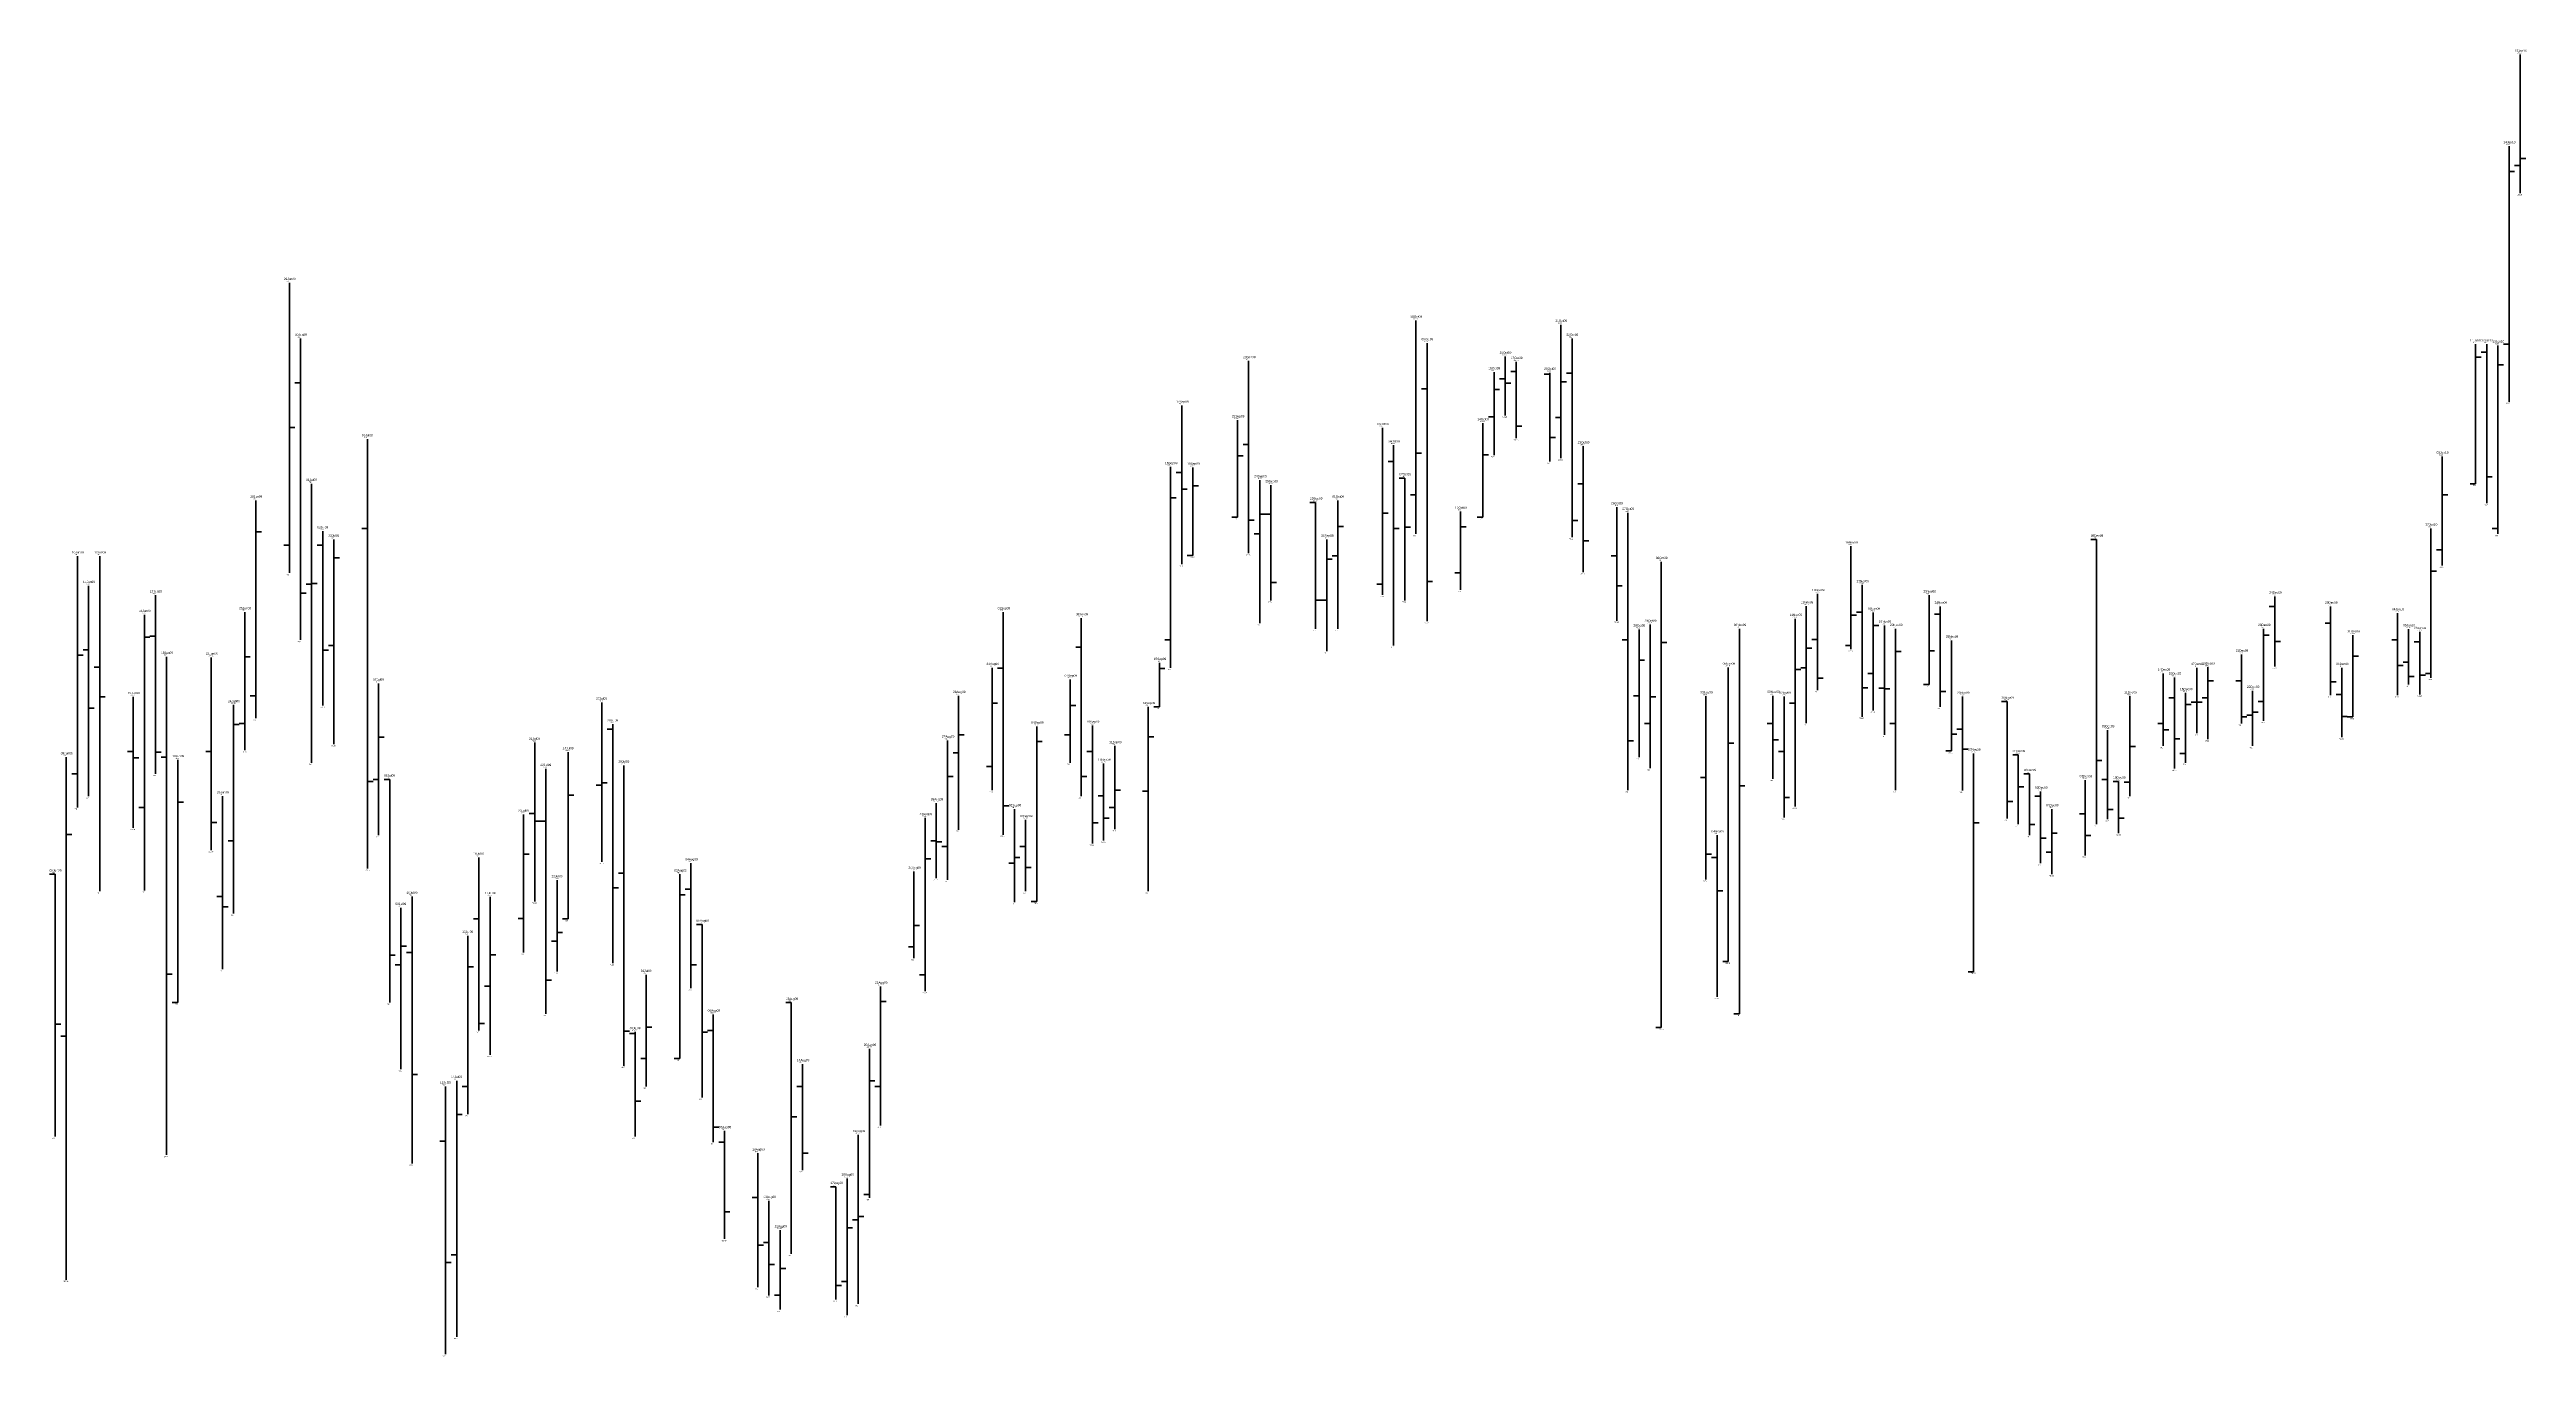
# Model space of a CAD drawing. Header units: inches. Extents: x 0 to 30000, y -20 to 2443.
# Drawn here: x 12798.5 to 13020.6, y 320.8 to 437.9 of the extents above; entities that cross this region are included whole.
import ezdxf

# ---------------------------------------------------------------- set-up
doc = ezdxf.new("R2010")
doc.units = ezdxf.units.IN
doc.header["$MEASUREMENT"] = 0
for name, color, linetype in [('DATE', 7, 'Continuous'), ('Graph', 7, 'Continuous'), ('Rate', 7, 'Continuous')]:
    doc.layers.add(name, color=color, linetype=linetype)
doc.styles.get("Standard").update_dxf_attribs({"font": 'arial.ttf'})

msp = doc.modelspace()

# ---------------------------------------------------------------- linework, layer by layer
at = {"layer": 'Graph', "color": 3, "lineweight": 35}
for p, q in [((13020, 437.45), (13020, 425.025)), ((13019, 429.25), (13019, 406.35)), ((13019, 426.975), (13019.5, 426.975)), ((13020, 427.5), (13019.5, 427.5)), ((13020, 428.15), (13020.5, 428.15)), ((12820, 417), (12820, 391)), ((12921, 413.625), (12921, 394.5)), ((12934, 413.25), (12934, 401.275)), ((13016, 411.5), (13016, 399)), ((13018, 411.4), (13018, 394.5)), ((13019, 411.5), (13018.5, 411.5)), ((12928, 409), (12928, 401.55)), ((13016, 410.325), (13016.5, 410.325)), ((13018, 409.65), (13018.5, 409.65)), ((12928, 407.45), (12928.5, 407.45)), ((12934, 408.125), (12934.5, 408.125)), ((12905, 404.7), (12905, 396)), ((12927, 404.425), (12927, 396)), ((12928, 405), (12927.5, 405)), ((12934, 404.925), (12933.5, 404.925)), ((12820, 404.05), (12820.5, 404.05)), ((12918, 404), (12918, 389.05)), ((12899, 400.5), (12899, 382.5)), ((12901, 400.45), (12901, 392.575)), ((12905, 401.5), (12905.5, 401.5)), ((12921, 401.725), (12921.5, 401.725)), ((12927, 401.575), (12927.5, 401.575)), ((13013, 401.45), (13013, 391.675)), ((12817, 397.5), (12817, 378)), ((12822, 399), (12822, 374)), ((12899, 397.725), (12899.5, 397.725)), ((12901, 398.8), (12901.5, 398.8)), ((12907, 399.325), (12907, 386.5)), ((12914, 397.5), (12914, 386)), ((12921, 398), (12920.5, 398)), ((13013, 398), (13013.5, 398)), ((13016, 399), (13015.5, 399)), ((12905, 396), (12904.5, 396)), ((12907, 396.275), (12907.5, 396.275)), ((12918, 396.375), (12918.5, 396.375)), ((12925, 396.5), (12925, 389.5)), ((12927, 396), (12926.5, 396)), ((12817, 394.675), (12817.5, 394.675)), ((12820, 393.5), (12819.5, 393.5)), ((12824, 394), (12824, 375.675)), ((12907, 394.5), (12906.5, 394.5)), ((12913, 394), (12913, 384)), ((12914, 395.175), (12914.5, 395.175)), ((12925, 395.15), (12925.5, 395.15)), ((12960, 393.4), (12960, 384.175)), ((13012, 395), (13012, 381.6)), ((13013, 393.075), (13012.5, 393.075)), ((13018, 395), (13017.5, 395)), ((12801, 392.5), (12801, 370)), ((12824, 392.35), (12824.5, 392.35)), ((12901, 392.575), (12900.5, 392.575)), ((12913, 392.225), (12913.5, 392.225)), ((12914, 392.55), (12913.5, 392.55)), ((12925, 391), (12924.5, 391)), ((12943, 392), (12943, 350.275)), ((13012, 391.15), (13012.5, 391.15)), ((12822, 390), (12821.5, 390)), ((12822, 390.05), (12822.5, 390.05)), ((12918, 390), (12917.5, 390)), ((12967, 389), (12967, 381)), ((12807, 387.25), (12807, 362.55)), ((12816, 387.5), (12816, 375.125)), ((12913, 388.575), (12912.5, 388.575)), ((12955, 386.9), (12955, 370.075)), ((12956, 388.025), (12956, 377.55)), ((12960, 387.225), (12960.5, 387.225)), ((12962, 387.45), (12962, 378.675)), ((12807, 385.25), (12807.5, 385.25)), ((12824, 384.5), (12823.5, 384.5)), ((12899, 385), (12898.5, 385)), ((12941, 385.95), (12941, 374.5)), ((12942, 386.375), (12942, 373.5)), ((12943, 384.775), (12943.5, 384.775)), ((12950, 386), (12950, 351.5)), ((12956, 384.275), (12956.5, 384.275)), ((12960, 384.5), (12959.5, 384.5)), ((12962, 386.3), (12962.5, 386.3)), ((12964, 386), (12964, 371.55)), ((12969, 384.95), (12969, 375.05)), ((12997, 386), (12997, 377.75)), ((12997, 385.425), (12997.5, 385.425)), ((13005, 385.425), (13005, 378.1)), ((12801, 383.65), (12801.5, 383.65)), ((12816, 383.475), (12816.5, 383.475)), ((12883, 382.5), (12883, 371.55)), ((12898, 382.95), (12898, 379)), ((12898, 382.45), (12898.5, 382.45)), ((12941, 383.2), (12941.5, 383.2)), ((12949, 382.525), (12949, 356.175)), ((12955, 382.35), (12955.5, 382.35)), ((12956, 382.5), (12955.5, 382.5)), ((12962, 382), (12961.5, 382)), ((12964, 383.975), (12964.5, 383.975)), ((12967, 384.025), (12967.5, 384.025)), ((12991, 382.5), (12991, 376.65)), ((12992, 382.55), (12992, 376.1)), ((13005, 383.55), (13005.5, 383.55)), ((13012, 382), (13011.5, 382)), ((12817, 380), (12816.5, 380)), ((12828, 381.1), (12828, 367.5)), ((12880, 380), (12880, 368)), ((12890, 381.45), (12890, 374)), ((12941, 380), (12940.5, 380)), ((12942, 379.9), (12942.5, 379.9)), ((12967, 381), (12966.5, 381)), ((12985, 379.95), (12985, 371)), ((12990, 380.25), (12990, 374)), ((12992, 379.825), (12991.5, 379.825)), ((12992, 381.35), (12992.5, 381.35)), ((12996, 380.45), (12996, 375.5)), ((12815, 379.175), (12815, 360.5)), ((12816, 377.525), (12815.5, 377.525)), ((12848, 379.4), (12848, 365.125)), ((12883, 379.35), (12883.5, 379.35)), ((12890, 379.125), (12890.5, 379.125)), ((12897, 379), (12897, 362.5)), ((12898, 379), (12897.5, 379)), ((12955, 379.325), (12954.5, 379.325)), ((12990, 379.225), (12990.5, 379.225)), ((12991, 379.425), (12990.5, 379.425)), ((12991, 379.425), (12991.5, 379.425)), ((12996, 378.25), (12995.5, 378.25)), ((12996, 378.525), (12996.5, 378.525)), ((12997, 379.5), (12996.5, 379.5)), ((13005, 378.1), (13004.5, 378.1)), ((12815, 377.425), (12815.5, 377.425)), ((12828, 376.3), (12828.5, 376.3)), ((12879, 376), (12879, 363.5)), ((12880, 376.5), (12880.5, 376.5)), ((12887, 377.25), (12887, 361.55)), ((12887, 375.9), (12887.5, 375.9)), ((12890, 376.5), (12889.5, 376.5)), ((12894, 375.5), (12894, 368.05)), ((12897, 376.325), (12897.5, 376.325)), ((12942, 377.5), (12941.5, 377.5)), ((12949, 375.75), (12949.5, 375.75)), ((12964, 377.5), (12963.5, 377.5)), ((12969, 376.55), (12969.5, 376.55)), ((12985, 375.45), (12985.5, 375.45)), ((12800, 374.5), (12800, 327.675)), ((12810, 374.25), (12810, 352.5)), ((12845, 374.95), (12845, 360)), ((12880, 374.9), (12879.5, 374.9)), ((12883, 373.675), (12882.5, 373.675)), ((12969, 375.05), (12968.5, 375.05)), ((12971, 374.825), (12971, 355.275)), ((12990, 374.825), (12989.5, 374.825)), ((12801, 373), (12800.5, 373)), ((12828, 372.5), (12827.5, 372.5)), ((12845, 371.1), (12845.5, 371.1)), ((12848, 372), (12847.5, 372)), ((12848, 372.2), (12848.5, 372.2)), ((12879, 372.775), (12879.5, 372.775)), ((12894, 371.55), (12894.5, 371.55)), ((12897, 371.45), (12896.5, 371.45)), ((12950, 371.925), (12950.5, 371.925)), ((12985, 372.25), (12984.5, 372.25)), ((12807, 370), (12806.5, 370)), ((12810, 370.475), (12810.5, 370.475)), ((12841, 369.35), (12841, 357)), ((12877, 369.05), (12877, 353.525)), ((12885, 369.85), (12885, 361.5)), ((12894, 370), (12893.5, 370)), ((12971, 368.625), (12971.5, 368.625)), ((12978, 369.85), (12978, 364.025)), ((12800, 367.575), (12800.5, 367.575)), ((12815, 367), (12814.5, 367)), ((12879, 366.5), (12878.5, 366.5)), ((12978, 367.675), (12978.5, 367.675)), ((12841, 365.8), (12841.5, 365.8)), ((12876, 364.25), (12876, 356.5)), ((12877, 365.375), (12877.5, 365.375)), ((12885, 365), (12884.5, 365)), ((12885, 365.5), (12885.5, 365.5)), ((12978, 365.975), (12977.5, 365.975)), ((12838, 361.975), (12838, 347.825)), ((12844, 363.475), (12844, 355.3)), ((12855, 364), (12855, 347.5)), ((12855, 362.175), (12855.5, 362.175)), ((12830, 361), (12830, 346.55)), ((12841, 360.05), (12840.5, 360.05)), ((12845, 360), (12844.5, 360)), ((12887, 361.55), (12886.5, 361.55)), ((12830, 357.575), (12830.5, 357.575)), ((12836, 358.5), (12836, 342.5)), ((12844, 358), (12843.5, 358)), ((12844, 358.8), (12844.5, 358.8)), ((12876, 359.425), (12876.5, 359.425)), ((12830, 355.9), (12829.5, 355.9)), ((12836, 355.7), (12836.5, 355.7)), ((12838, 356.775), (12838.5, 356.775)), ((12876, 357.5), (12875.5, 357.5)), ((12949, 356.175), (12948.5, 356.175)), ((12838, 353.975), (12837.5, 353.975)), ((12852, 355), (12852, 345)), ((12873, 353.95), (12873, 341.5)), ((12877, 355), (12876.5, 355)), ((12971, 355.275), (12970.5, 355.275)), ((12810, 352.5), (12809.5, 352.5)), ((12873, 352.6), (12873.5, 352.6)), ((12950, 351.5), (12949.5, 351.5)), ((12800, 349.5), (12799.5, 349.5)), ((12852, 350.3), (12852.5, 350.3)), ((12943, 350.275), (12942.5, 350.275)), ((12852, 347.5), (12851.5, 347.5)), ((12855, 347.5), (12854.5, 347.5)), ((12872, 348.375), (12872, 335)), ((12835, 345.5), (12835, 322.55)), ((12836, 345), (12835.5, 345)), ((12872, 345.5), (12872.5, 345.5)), ((12873, 345), (12872.5, 345)), ((12835, 342.475), (12835.5, 342.475)), ((12871, 340.65), (12871, 325.5)), ((12870, 336.75), (12870, 324.5)), ((12871, 333.35), (12871.5, 333.35)), ((12872, 335.3), (12871.5, 335.3)), ((12864, 332.125), (12864, 325)), ((12870, 332.325), (12870.5, 332.325)), ((12871, 333.05), (12870.5, 333.05)), ((12835, 329.9), (12834.5, 329.9)), ((12864, 328.675), (12864.5, 328.675)), ((12870, 327.5), (12869.5, 327.5)), ((12864, 326.3), (12863.5, 326.3))]:
    msp.add_line(p, q, dxfattribs=at)
at = {"layer": 'Graph', "color": 1, "lineweight": 35}
for p, q in [((12821, 412), (12821, 385)), ((12922, 411.6), (12922, 386.675)), ((12935, 412), (12935, 394.2)), ((13017, 411.5), (13017, 397.25)), ((12906, 410), (12906, 392.775)), ((12929, 410.4), (12929, 405.125)), ((12930, 409.05), (12929.5, 409.05)), ((12930, 409.925), (12930, 403.075)), ((12933, 408.825), (12932.5, 408.825)), ((12933, 408.95), (12933, 401)), ((12935, 408.9), (12934.5, 408.9)), ((13017, 410.8), (13016.5, 410.8)), ((12821, 408.05), (12820.5, 408.05)), ((12922, 407.5), (12921.5, 407.5)), ((12929, 408.4), (12928.5, 408.4)), ((12929, 408), (12929.5, 408)), ((12900, 406), (12900, 391.8)), ((12827, 403), (12827, 364.525)), ((12906, 402.5), (12905.5, 402.5)), ((12919, 402.45), (12919, 384.5)), ((12930, 404.15), (12930.5, 404.15)), ((12933, 403.15), (12933.5, 403.15)), ((12936, 402.35), (12936, 391.075)), ((12900, 400), (12899.5, 400)), ((12919, 401), (12918.5, 401)), ((12900, 398.5), (12900.5, 398.5)), ((12908, 398.875), (12908, 388.55)), ((12920, 399.5), (12919.5, 399.5)), ((12920, 399.5), (12920, 388.55)), ((12936, 399), (12935.5, 399)), ((13017, 399.625), (13017.5, 399.625)), ((12906, 395.725), (12906.5, 395.725)), ((12908, 396.275), (12907.5, 396.275)), ((12912, 397.325), (12911.5, 397.325)), ((12912, 397.325), (12912, 386)), ((12935, 395.7), (12935.5, 395.7)), ((12939, 396.9), (12939, 386.725)), ((12940, 396.4), (12940, 371.55)), ((12823, 393.5), (12822.5, 393.5)), ((12823, 394.75), (12823, 379.125)), ((12827, 395), (12826.5, 395)), ((12919, 394.975), (12919.5, 394.975)), ((12920, 395.1), (12920.5, 395.1)), ((12936, 393.875), (12936.5, 393.875)), ((12982, 394), (12981.5, 394)), ((12982, 394), (12982, 368.5)), ((12803, 392.5), (12803, 362.5)), ((12939, 392.55), (12938.5, 392.55)), ((12802, 389.85), (12802, 371)), ((12808, 389), (12808, 373)), ((12821, 389.2), (12821.5, 389.2)), ((12908, 390.15), (12908.5, 390.15)), ((12922, 390.225), (12922.5, 390.225)), ((12939, 389.85), (12939.5, 389.85)), ((12957, 389.125), (12957, 380.5)), ((12961, 389.925), (12961, 378.125)), ((12998, 388.9), (12998, 382.625)), ((12884, 387.5), (12884, 367.55)), ((12891, 386.95), (12891, 371)), ((12912, 388.575), (12912.5, 388.575)), ((12961, 387.5), (12960.5, 387.5)), ((12968, 387.325), (12967.5, 387.325)), ((12968, 388), (12968, 379)), ((12998, 388), (12997.5, 388)), ((13003, 386.5), (13002.5, 386.5)), ((13003, 388), (13003, 380.05)), ((13009, 387.4), (13009, 380.05)), ((12808, 385.325), (12807.5, 385.325)), ((12891, 384.35), (12890.5, 384.35)), ((12940, 385), (12939.5, 385)), ((12957, 385.05), (12956.5, 385.05)), ((12963, 386.3), (12963, 376.5)), ((12998, 384.85), (12998.5, 384.85)), ((13009, 385), (13008.5, 385)), ((13010, 385.975), (13010, 381)), ((13011, 384.825), (13010.5, 384.825)), ((13011, 385.725), (13011, 380.125)), ((12802, 384.125), (12801.5, 384.125)), ((12803, 382.55), (12802.5, 382.55)), ((12809, 383.5), (12809, 338.85)), ((12813, 383.425), (12813, 366.175)), ((12823, 384.075), (12823.5, 384.075)), ((12884, 382.475), (12883.5, 382.475)), ((12988, 382), (12988, 375.5)), ((12995, 383.7), (12995, 377.5)), ((13004, 382.5), (13004, 376.275)), ((13009, 382.7), (13009.5, 382.7)), ((13010, 383), (13009.5, 383)), ((12803, 379.9), (12803.5, 379.9)), ((12806, 379.9), (12806, 368.175)), ((12947, 379.95), (12947, 363.55)), ((12953, 380), (12953, 372.55)), ((12954, 379.925), (12954, 369.1)), ((12957, 381.575), (12957.5, 381.575)), ((12961, 380.7), (12961.5, 380.7)), ((12963, 380.675), (12962.5, 380.675)), ((12963, 380.625), (12963.5, 380.625)), ((12968, 380.375), (12968.5, 380.375)), ((12970, 379.925), (12970, 371.5)), ((12989, 379.825), (12988.5, 379.825)), ((12989, 381.65), (12989, 373.475)), ((12995, 381.35), (12994.5, 381.35)), ((13003, 381.25), (13003.5, 381.25)), ((13004, 380.1), (13003.5, 380.1)), ((13010, 381.725), (13010.5, 381.725)), ((13011, 381.85), (13011.5, 381.85)), ((12802, 378.875), (12802.5, 378.875)), ((12974, 379.475), (12973.5, 379.475)), ((12974, 379.475), (12974, 369)), ((12995, 378.125), (12995.5, 378.125)), ((13004, 378.15), (13004.5, 378.15)), ((12842, 375.8), (12842, 361.575)), ((12849, 377), (12848.5, 377)), ((12849, 377.45), (12849, 356.05)), ((12892, 377.325), (12892, 366.75)), ((12940, 375.95), (12940.5, 375.95)), ((12953, 377.5), (12952.5, 377.5)), ((12953, 376.05), (12953.5, 376.05)), ((12970, 377), (12969.5, 377)), ((12983, 376.925), (12983, 368.95)), ((12988, 377.5), (12987.5, 377.5)), ((12988, 376.95), (12988.5, 376.95)), ((12989, 376.125), (12989.5, 376.125)), ((12806, 375), (12805.5, 375)), ((12806, 374.425), (12806.5, 374.425)), ((12808, 374.95), (12808.5, 374.95)), ((12809, 374.5), (12808.5, 374.5)), ((12813, 375), (12812.5, 375)), ((12843, 373.45), (12843, 351.5)), ((12850, 373.75), (12850, 346.85)), ((12892, 375), (12891.5, 375)), ((12893, 373.925), (12893, 367.025)), ((12954, 375), (12953.5, 375)), ((12970, 375.2), (12970.5, 375.2)), ((12975, 374.7), (12974.5, 374.7)), ((12975, 374.7), (12975, 368.5)), ((12982, 374.2), (12982.5, 374.2)), ((12814, 371), (12814, 355.5)), ((12827, 372.325), (12827.5, 372.325)), ((12829, 372.5), (12828.5, 372.5)), ((12829, 372.5), (12829, 352.5)), ((12891, 372.775), (12891.5, 372.775)), ((12893, 371.025), (12892.5, 371.025)), ((12947, 372.675), (12946.5, 372.675)), ((12954, 370.875), (12954.5, 370.875)), ((12975, 371.85), (12975.5, 371.85)), ((12976, 373), (12975.5, 373)), ((12976, 373), (12976, 367.5)), ((12977, 371), (12976.5, 371)), ((12977, 371.425), (12977, 365)), ((12981, 372.45), (12981, 365.7)), ((12983, 372.5), (12982.5, 372.5)), ((12984, 372.325), (12983.5, 372.325)), ((12984, 372.325), (12984, 367.675)), ((12813, 368.65), (12813.5, 368.65)), ((12842, 369.45), (12841.5, 369.45)), ((12842, 368.775), (12842.5, 368.775)), ((12843, 368.775), (12842.5, 368.775)), ((12878, 370.375), (12878, 363.65)), ((12884, 370.125), (12884.5, 370.125)), ((12886, 368.875), (12886, 362.5)), ((12893, 369.025), (12893.5, 369.025)), ((12974, 370.525), (12974.5, 370.525)), ((12981, 369.425), (12980.5, 369.425)), ((12983, 369.8), (12983.5, 369.8)), ((12984, 369.025), (12984.5, 369.025)), ((12878, 367), (12877.5, 367)), ((12878, 366.9), (12878.5, 366.9)), ((12886, 366.5), (12885.5, 366.5)), ((12892, 368.6), (12892.5, 368.6)), ((12948, 367.5), (12948, 353.025)), ((12976, 368.475), (12976.5, 368.475)), ((12977, 367.25), (12977.5, 367.25)), ((12981, 367.475), (12981.5, 367.475)), ((12837, 365.5), (12837, 350)), ((12856, 365), (12856, 353.8)), ((12886, 364.625), (12886.5, 364.625)), ((12947, 365.8), (12947.5, 365.8)), ((12948, 365.5), (12947.5, 365.5)), ((12799, 364), (12798.5, 364)), ((12799, 364), (12799, 340.5)), ((12814, 362), (12813.5, 362)), ((12831, 362), (12831, 338.1)), ((12849, 362.8), (12849.5, 362.8)), ((12850, 364.1), (12849.5, 364.1)), ((12856, 362.675), (12855.5, 362.675)), ((12948, 362.525), (12948.5, 362.525)), ((12814, 361.1), (12814.5, 361.1)), ((12837, 360), (12836.5, 360)), ((12857, 359.5), (12856.5, 359.5)), ((12857, 359.5), (12857, 344)), ((12829, 356.75), (12829.5, 356.75)), ((12831, 357), (12830.5, 357)), ((12856, 355.9), (12856.5, 355.9)), ((12809, 355.05), (12809.5, 355.05)), ((12843, 354.525), (12843.5, 354.525)), ((12858, 351.45), (12858, 340)), ((12865, 352.5), (12864.5, 352.5)), ((12865, 352.5), (12865, 330)), ((12799, 350.575), (12799.5, 350.575)), ((12837, 350.625), (12837.5, 350.625)), ((12850, 349.95), (12850.5, 349.95)), ((12851, 349.725), (12850.5, 349.725)), ((12851, 349.875), (12851, 340.5)), ((12857, 349.85), (12857.5, 349.85)), ((12858, 350), (12857.5, 350)), ((12866, 347), (12866, 337.5)), ((12831, 346.05), (12831.5, 346.05)), ((12834, 345), (12834, 321)), ((12866, 345), (12865.5, 345)), ((12851, 343.675), (12851.5, 343.675)), ((12865, 342.275), (12865.5, 342.275)), ((12834, 340.075), (12833.5, 340.075)), ((12858, 341.35), (12858.5, 341.35)), ((12859, 340), (12858.5, 340)), ((12859, 341), (12859, 331.325)), ((12862, 339), (12862, 327)), ((12866, 339.025), (12866.5, 339.025)), ((12869, 336), (12868.5, 336)), ((12869, 336), (12869, 325.9)), ((12859, 333.75), (12859.5, 333.75)), ((12862, 335.05), (12861.5, 335.05)), ((12863, 334.75), (12863, 326.25)), ((12863, 331), (12862.5, 331)), ((12834, 329.225), (12834.5, 329.225)), ((12862, 330.775), (12862.5, 330.775)), ((12863, 329.025), (12863.5, 329.025)), ((12869, 327.15), (12869.5, 327.15))]:
    msp.add_line(p, q, dxfattribs=at)

# ---------------------------------------------------------------- texts
at = {"layer": 'DATE'}
for s, p in [('15Jan10', (13019.5, 437.7)), ('14Jan10', (13018.5, 429.5)), ('29Jun09', (12819.5, 417.25)), ('08Oct09', (12920.5, 413.875)), ('21Oct09', (12933.5, 413.5)), ('30Jun09', (12820.5, 412.25)), ('09Oct09', (12921.5, 411.85)), ('16Oct09', (12928.5, 410.65)), ('22Oct09', (12934.5, 412.25)), ('11Jan10', (13015.5, 411.75)), ('12Jan10', (13016.5, 411.75)), ('13Jan10', (13017.5, 411.65)), ('23Sep09', (12905.5, 410.25)), ('15Oct09', (12927.5, 409.25)), ('17Oct09', (12929.5, 410.175)), ('20Oct09', (12932.5, 409.2)), ('17Sep09', (12899.5, 406.25)), ('22Sep09', (12904.5, 404.95)), ('05Oct09', (12917.5, 404.25)), ('14Oct09', (12926.5, 404.675)), ('06Jul09', (12826.5, 403.25)), ('06Oct09', (12918.5, 402.7)), ('23Oct09', (12935.5, 402.6)), ('16Sep09', (12898.5, 400.75)), ('18Sep09', (12900.5, 400.7)), ('24Sep09', (12906.5, 399.575)), ('07Oct09', (12919.5, 399.75)), ('08Jan10', (13012.5, 401.7)), ('26Jun09', (12816.5, 397.75)), ('01Jul09', (12821.5, 399.25)), ('25Sep09', (12907.5, 399.125)), ('29Sep09', (12911.5, 397.575)), ('01Oct09', (12913.5, 397.75)), ('12Oct09', (12924.5, 396.75)), ('26Oct09', (12938.5, 397.15)), ('27Oct09', (12939.5, 396.65)), ('07Jan10', (13011.5, 395.25)), ('02Jul09', (12822.5, 395)), ('03Jul09', (12823.5, 394.25)), ('30Sep09', (12912.5, 394.25)), ('16Nov09', (12959.5, 393.65)), ('08Dec09', (12981.5, 394.25)), ('10Jun09', (12800.5, 392.75)), ('12Jun09', (12802.5, 392.75)), ('30Oct09', (12942.5, 392.25)), ('11Jun09', (12801.5, 390.1)), ('17Jun09', (12807.5, 389.25)), ('13Nov09', (12956.5, 389.375)), ('17Nov09', (12960.5, 390.175)), ('23Nov09', (12966.5, 389.25)), ('24Dec09', (12997.5, 389.15)), ('16Jun09', (12806.5, 387.5)), ('25Jun09', (12815.5, 387.75)), ('01Sep09', (12883.5, 387.75)), ('08Sep09', (12890.5, 387.2)), ('28Oct09', (12940.5, 386.2)), ('29Oct09', (12941.5, 386.625)), ('06Nov09', (12949.5, 386.25)), ('11Nov09', (12954.5, 387.15)), ('12Nov09', (12955.5, 388.275)), ('18Nov09', (12961.5, 387.7)), ('19Nov09', (12962.5, 386.55)), ('20Nov09', (12963.5, 386.25)), ('24Nov09', (12967.5, 388.25)), ('23Dec09', (12996.5, 386.25)), ('29Dec09', (13002.5, 388.25)), ('04Jan10', (13008.5, 387.65)), ('05Jan10', (13009.5, 386.225)), ('25Nov09', (12968.5, 385.2)), ('31Dec09', (13004.5, 385.675)), ('06Jan10', (13010.5, 385.975)), ('18Jun09', (12808.5, 383.75)), ('22Jun09', (12812.5, 383.675)), ('31Aug09', (12882.5, 382.75)), ('15Sep09', (12897.5, 383.2)), ('05Nov09', (12948.5, 382.775)), ('14Dec09', (12987.5, 382.25)), ('15Dec09', (12988.5, 381.9)), ('17Dec09', (12990.5, 382.75)), ('18Dec09', (12991.5, 382.8)), ('21Dec09', (12994.5, 383.95)), ('30Dec09', (13003.5, 382.75)), ('15Jun09', (12805.5, 380.15)), ('07Jul09', (12827.5, 381.35)), ('27Jul09', (12847.5, 379.65)), ('28Aug09', (12879.5, 380.25)), ('07Sep09', (12889.5, 381.7)), ('03Nov09', (12946.5, 380.2)), ('09Nov09', (12952.5, 380.25)), ('10Nov09', (12953.5, 380.175)), ('26Nov09', (12969.5, 380.175)), ('30Nov09', (12973.5, 379.725)), ('11Dec09', (12984.5, 380.2)), ('16Dec09', (12989.5, 380.5)), ('22Dec09', (12995.5, 380.7)), ('24Jun09', (12814.5, 379.425)), ('28Jul09', (12848.5, 377.7)), ('04Sep09', (12886.5, 377.5)), ('09Sep09', (12891.5, 377.575)), ('14Sep09', (12896.5, 379.25)), ('21Jul09', (12841.5, 376.05)), ('24Jul09', (12844.5, 375.2)), ('27Aug09', (12878.5, 376.25)), ('11Sep09', (12893.5, 375.75)), ('09Dec09', (12982.5, 377.175)), ('09Jun09', (12799.5, 374.75)), ('19Jun09', (12809.5, 374.5)), ('22Jul09', (12842.5, 373.7)), ('29Jul09', (12849.5, 374)), ('10Sep09', (12892.5, 374.175)), ('27Nov09', (12970.5, 375.075)), ('01Dec09', (12974.5, 374.95)), ('02Dec09', (12975.5, 373.25)), ('23Jun09', (12813.5, 371.25)), ('08Jul09', (12828.5, 372.75)), ('03Dec09', (12976.5, 371.675)), ('07Dec09', (12980.5, 372.7)), ('10Dec09', (12983.5, 372.575)), ('20Jul09', (12840.5, 369.6)), ('25Aug09', (12876.5, 369.3)), ('26Aug09', (12877.5, 370.625)), ('02Sep09', (12884.5, 370.1)), ('03Sep09', (12885.5, 369.125)), ('04Dec09', (12977.5, 370.1)), ('04Nov09', (12947.5, 367.75)), ('08Jun09', (12798.5, 364.25)), ('16Jul09', (12836.5, 365.75)), ('03Aug09', (12854.5, 364.25)), ('04Aug09', (12855.5, 365.25)), ('24Aug09', (12875.5, 364.5)), ('10Jul09', (12830.5, 362.25)), ('17Jul09', (12837.5, 362.225)), ('23Jul09', (12843.5, 363.725)), ('09Jul09', (12829.5, 361.25)), ('05Aug09', (12856.5, 359.75)), ('15Jul09', (12835.5, 358.75)), ('31Jul09', (12851.5, 355.25)), ('21Aug09', (12872.5, 354.2)), ('06Aug09', (12857.5, 351.7)), ('13Aug09', (12864.5, 352.75)), ('30Jul09', (12850.5, 350.125)), ('20Aug09', (12871.5, 348.625)), ('14Aug09', (12865.5, 347.25)), ('13Jul09', (12833.5, 345.25)), ('14Jul09', (12834.5, 345.75)), ('07Aug09', (12858.5, 341.25)), ('19Aug09', (12870.5, 340.9)), ('10Aug09', (12861.5, 339.25)), ('17Aug09', (12868.5, 336.25)), ('18Aug09', (12869.5, 337)), ('11Aug09', (12862.5, 335)), ('12Aug09', (12863.5, 332.375))]:
    msp.add_text(s, height=0.2, dxfattribs=at).set_placement(p)
at = {"layer": 'Rate'}
for s, p in [('874.9', (13019.75, 437.55)), ('858.5', (13018.75, 429.35)), ('850.05', (13019.75, 424.825)), ('834', (12819.75, 417.1)), ('827.25', (12920.75, 413.725)), ('826.5', (12933.75, 413.35)), ('824', (12820.75, 412.1)), ('823.2', (12921.75, 411.7)), ('824', (12934.75, 412.1)), ('823', (13015.75, 411.6)), ('823', (13016.75, 411.6)), ('822.8', (13017.75, 411.5)), ('820', (12905.75, 410.1)), ('818', (12927.75, 409.1)), ('820.8', (12928.75, 410.5)), ('819.85', (12929.75, 410.025)), ('817.9', (12932.75, 409.05)), ('812', (12899.75, 406.1)), ('809.4', (12904.75, 404.8)), ('808', (12917.75, 404.1)), ('808.85', (12926.75, 404.525)), ('810.25', (12928.75, 404.925)), ('812.7', (13018.75, 406.15)), ('806', (12826.75, 403.1)), ('804.9', (12918.75, 402.55)), ('806.15', (12929.75, 402.875)), ('804.7', (12935.75, 402.45)), ('801', (12898.75, 400.6)), ('800.9', (12900.75, 400.55)), ('803.1', (12927.75, 401.35)), ('802', (12932.75, 400.8)), ('802.55', (12933.75, 401.075)), ('802.9', (13012.75, 401.55)), ('795', (12816.75, 397.6)), ('798', (12821.75, 399.1)), ('798.65', (12906.75, 399.425)), ('797.75', (12907.75, 398.975)), ('794.65', (12911.75, 397.425)), ('795', (12913.75, 397.6)), ('799', (12919.75, 399.6)), ('798', (13015.75, 398.8)), ('792', (12904.75, 395.8)), ('793', (12924.75, 396.6)), ('792', (12926.75, 395.8)), ('793.8', (12938.75, 397)), ('792.8', (12939.75, 396.5)), ('794.5', (13016.75, 397.05)), ('789.5', (12822.75, 394.85)), ('788', (12823.75, 394.1)), ('788', (12912.75, 394.1)), ('789', (12920.75, 394.3)), ('788.4', (12934.75, 394)), ('786.8', (12959.75, 393.5)), ('788', (12981.75, 394.1)), ('790', (13011.75, 395.1)), ('789', (13017.75, 394.3)), ('785', (12800.75, 392.6)), ('785', (12802.75, 392.6)), ('782', (12819.75, 390.8)), ('783.6', (12899.75, 391.6)), ('785.15', (12900.75, 392.375)), ('785.55', (12905.75, 392.575)), ('782.15', (12935.75, 390.875)), ('784', (12942.75, 392.1)), ('783.35', (13012.75, 391.475)), ('779.7', (12801.75, 389.95)), ('778', (12807.75, 389.1)), ('778.1', (12917.75, 388.85)), ('779', (12924.75, 389.3)), ('778.25', (12956.75, 389.225)), ('779.85', (12960.75, 390.025)), ('778', (12966.75, 389.1)), ('777.8', (12997.75, 389)), ('774.5', (12806.75, 387.35)), ('775', (12815.75, 387.6)), ('775', (12883.75, 387.6)), ('773.9', (12890.75, 387.05)), ('773', (12906.75, 386.3)), ('777.1', (12907.75, 388.35)), ('777.1', (12919.75, 388.35)), ('773.35', (12921.75, 386.475)), ('773.45', (12938.75, 386.525)), ('772.75', (12941.75, 386.475)), ('773.8', (12954.75, 387)), ('776.05', (12955.75, 388.125)), ('774.9', (12961.75, 387.55)), ('772.6', (12962.75, 386.4)), ('776', (12967.75, 388.1)), ('776', (13002.75, 388.1)), ('774.8', (13008.75, 387.5)), ('770', (12820.75, 384.8)), ('772', (12911.75, 385.8)), ('772', (12913.75, 385.8)), ('769', (12918.75, 384.3)), ('771.9', (12940.75, 386.05)), ('772', (12949.75, 386.1)), ('772', (12963.75, 386.1)), ('769.9', (12968.75, 385.05)), ('772', (12996.75, 386.1)), ('770.85', (13004.75, 385.525)), ('771.95', (13009.75, 386.075)), ('771.45', (13010.75, 385.825)), ('767', (12808.75, 383.6)), ('766.85', (12812.75, 383.525)), ('765', (12882.75, 382.6)), ('765.9', (12897.75, 383.05)), ('765', (12898.75, 382.3)), ('768', (12912.75, 383.8)), ('765.05', (12948.75, 382.625)), ('768.35', (12959.75, 383.975)), ('764', (12987.75, 382.1)), ('765', (12990.75, 382.6)), ('765.1', (12991.75, 382.65)), ('767.4', (12994.75, 383.8)), ('765.25', (12997.75, 382.425)), ('765', (13003.75, 382.6)), ('759.8', (12805.75, 380)), ('762.2', (12827.75, 381.2)), ('760', (12879.75, 380.1)), ('762.9', (12889.75, 381.55)), ('759.9', (12946.75, 380.05)), ('760', (12952.75, 380.1)), ('759.85', (12953.75, 380.025)), ('761', (12956.75, 380.3)), ('762', (12966.75, 380.8)), ('759.85', (12969.75, 380.025)), ('759.9', (12984.75, 380.05)), ('763.3', (12988.75, 381.75)), ('760.5', (12989.75, 380.35)), ('760.9', (12995.75, 380.55)), ('760.1', (13002.75, 379.85)), ('760.1', (13008.75, 379.85)), ('762', (13009.75, 380.8)), ('760.25', (13010.75, 379.925)), ('763.2', (13011.75, 381.4)), ('758.35', (12814.75, 379.275)), ('756', (12816.75, 377.8)), ('758.25', (12822.75, 378.925)), ('758.8', (12847.75, 379.5)), ('754.9', (12848.75, 377.55)), ('754.65', (12891.75, 377.425)), ('758', (12896.75, 379.1)), ('758', (12897.75, 378.8)), ('756.25', (12960.75, 377.925)), ('757.35', (12961.75, 378.475)), ('758', (12967.75, 378.8)), ('758.95', (12973.75, 379.575)), ('755.5', (12996.75, 377.55)), ('756.2', (13004.75, 377.9)), ('751.35', (12823.75, 375.475)), ('751.6', (12841.75, 375.9)), ('752', (12878.75, 376.1)), ('754.5', (12886.75, 377.35)), ('751', (12893.75, 375.6)), ('755.1', (12955.75, 377.35)), ('753', (12962.75, 376.3)), ('753.85', (12982.75, 377.025)), ('751', (12987.75, 375.3)), ('753.3', (12990.75, 376.45)), ('752.2', (12991.75, 375.9)), ('755', (12994.75, 377.3)), ('751', (12995.75, 375.3)), ('752.55', (13003.75, 376.075)), ('749', (12799.75, 374.6)), ('748.5', (12809.75, 374.35)), ('750.25', (12815.75, 374.925)), ('748', (12821.75, 373.8)), ('746.9', (12842.75, 373.55)), ('749.9', (12844.75, 375.05)), ('747.5', (12849.75, 373.85)), ('748', (12889.75, 373.8)), ('747.85', (12892.75, 374.025)), ('749', (12940.75, 374.3)), ('747', (12941.75, 373.3)), ('750.1', (12968.75, 374.85)), ('749.65', (12970.75, 374.925)), ('749.4', (12974.75, 374.8)), ('746', (12975.75, 373.1)), ('746.95', (12988.75, 373.275)), ('748', (12989.75, 373.8)), ('742', (12801.75, 370.8)), ('746', (12807.75, 372.8)), ('742', (12813.75, 371.1)), ('745', (12828.75, 372.6)), ('743.1', (12882.75, 371.35)), ('742', (12890.75, 370.8)), ('743.1', (12939.75, 371.35)), ('745.1', (12952.75, 372.35)), ('743.1', (12963.75, 371.35)), ('743', (12969.75, 371.3)), ('742.85', (12976.75, 371.525)), ('744.9', (12980.75, 372.55)), ('744.65', (12983.75, 372.425)), ('742', (12984.75, 370.8)), ('740', (12800.75, 369.8)), ('738.7', (12840.75, 369.45)), ('738.1', (12876.75, 369.15)), ('740.75', (12877.75, 370.475)), ('739.7', (12884.75, 369.95)), ('737.75', (12885.75, 368.975)), ('738.2', (12953.75, 368.9)), ('740.15', (12954.75, 369.875)), ('738', (12973.75, 368.8)), ('739.7', (12977.75, 369.95)), ('737.9', (12982.75, 368.75)), ('736.35', (12805.75, 367.975)), ('735', (12827.75, 367.3)), ('736', (12879.75, 367.8)), ('735.1', (12883.75, 367.35)), ('733.5', (12891.75, 366.55)), ('734.05', (12892.75, 366.825)), ('736.1', (12893.75, 367.85)), ('735', (12947.75, 367.6)), ('737', (12974.75, 368.3)), ('735', (12975.75, 367.3)), ('737', (12981.75, 368.3)), ('735.35', (12983.75, 367.475)), ('728', (12798.75, 364.1)), ('732.35', (12812.75, 365.975)), ('729.05', (12826.75, 364.325)), ('731', (12836.75, 365.6)), ('730.25', (12847.75, 364.925)), ('728', (12854.75, 364.1)), ('730', (12855.75, 365.1)), ('728.5', (12875.75, 364.35)), ('730', (12976.75, 364.8)), ('731.4', (12980.75, 365.5)), ('725', (12802.75, 362.3)), ('725.1', (12806.75, 362.35)), ('724', (12830.75, 362.1)), ('723.95', (12837.75, 362.075)), ('726.95', (12843.75, 363.575)), ('727.3', (12877.75, 363.45)), ('727', (12878.75, 363.3)), ('725', (12885.75, 362.3)), ('725', (12896.75, 362.3)), ('727.1', (12946.75, 363.35)), ('728.05', (12977.75, 363.825)), ('721', (12814.75, 360.3)), ('722', (12829.75, 361.1)), ('723.15', (12841.75, 361.375)), ('720', (12844.75, 359.8)), ('723', (12884.75, 361.3)), ('723.1', (12886.75, 361.35)), ('717', (12835.75, 358.6)), ('719', (12856.75, 359.6)), ('711', (12813.75, 355.3)), ('714', (12840.75, 356.8)), ('712.1', (12848.75, 355.85)), ('713', (12875.75, 356.3)), ('712.35', (12948.75, 355.975)), ('710.6', (12843.75, 355.1)), ('710', (12851.75, 355.1)), ('707.6', (12855.75, 353.6)), ('707.9', (12872.75, 354.05)), ('707.05', (12876.75, 353.325)), ('710.55', (12970.75, 355.075)), ('705', (12809.75, 352.3)), ('705', (12828.75, 352.3)), ('703', (12842.75, 351.3)), ('702.9', (12857.75, 351.55)), ('705', (12864.75, 352.6)), ('706.05', (12947.75, 352.825)), ('703', (12949.75, 351.3)), ('700', (12836.75, 349.8)), ('699.75', (12850.75, 349.975)), ('700.55', (12942.75, 350.075)), ('693.1', (12829.75, 346.35)), ('695.65', (12837.75, 347.625)), ('693.7', (12849.75, 346.65)), ('695', (12854.75, 347.3)), ('694', (12865.75, 347.1)), ('696.75', (12871.75, 348.475)), ('690', (12833.75, 345.1)), ('691', (12834.75, 345.6)), ('690', (12851.75, 344.8)), ('685', (12835.75, 342.3)), ('688', (12856.75, 343.8)), ('681', (12798.75, 340.3)), ('681', (12850.75, 340.3)), ('680', (12857.75, 339.8)), ('682', (12858.75, 341.1)), ('681.3', (12870.75, 340.75)), ('683', (12872.75, 341.3)), ('677.7', (12808.75, 338.65)), ('676.2', (12830.75, 337.9)), ('678', (12861.75, 339.1)), ('675', (12865.75, 337.3)), ('672', (12868.75, 336.1)), ('673.5', (12869.75, 336.85)), ('669.5', (12862.75, 334.85)), ('670', (12871.75, 334.8)), ('662.65', (12858.75, 331.125)), ('664.25', (12863.75, 332.225)), ('660', (12864.75, 329.8)), ('655.35', (12799.75, 327.475)), ('654', (12861.75, 326.8)), ('652.5', (12862.75, 326.05)), ('650', (12863.75, 324.8)), ('651.8', (12868.75, 325.7)), ('649', (12869.75, 324.3)), ('651', (12870.75, 325.3)), ('645.1', (12834.75, 322.35)), ('642', (12833.75, 320.8))]:
    msp.add_text(s, height=0.1, dxfattribs=at).set_placement(p)

doc.saveas('drawing.dxf')
